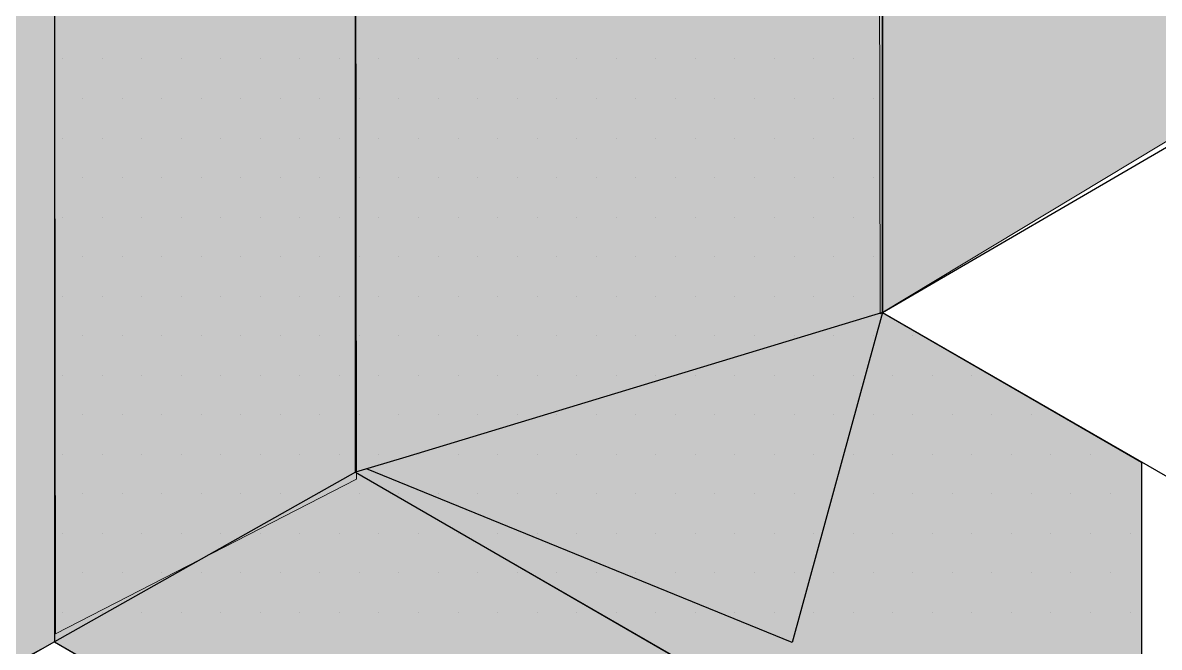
# Model space of a CAD drawing. Extents: x -1337 to 5791, y -3809 to 1769.
# Drawn here: x 1218.08 to 1256.9, y 1169.27 to 1190.6 of the extents above; entities that cross this region are included whole.
import ezdxf

# ---------------------------------------------------------------- set-up
doc = ezdxf.new("R2010")
doc.units = 0
doc.header["$MEASUREMENT"] = 0
for name, color, linetype, lineweight in [('.ATI-HATCH', 7, 'Continuous', 0), ('G-ANNO-TTLB', 7, 'Continuous', 0), ('Layer 12', 7, 'Continuous', 0), ('TYVEK', 7, 'Continuous', 0)]:
    doc.layers.add(name, color=color, linetype=linetype, lineweight=lineweight)

# ---------------------------------------------------------------- blocks, each defined once
blk = doc.blocks.new('Block_87')
at = {"layer": '.ATI-HATCH', "true_color": 0x808080, "transparency": 33554483}
h = blk.add_hatch(color=8, dxfattribs=at)
h.dxf.hatch_style = 2
edge = h.paths.add_edge_path()
edge.add_spline(control_points=[(1229.445, 1175.247), (1229.445, 1175.247), (1219.17, 1169.461), (1219.17, 1169.461), (1219.17, 1169.461), (1225.377, 1165.87), (1225.377, 1165.87), (1225.377, 1165.87), (1245.699, 1165.87), (1245.699, 1165.87), (1245.699, 1165.87), (1229.445, 1175.247), (1229.445, 1175.247)], knot_values=[0, 0, 0, 0, 1, 1, 1, 2, 2, 2, 3, 3, 3, 4, 4, 4, 4], degree=3, periodic=0)
edge = h.paths.add_edge_path()
edge.add_spline(control_points=[(1229.445, 1203.325), (1229.445, 1203.325), (1219.17, 1197.453), (1219.17, 1197.453), (1219.17, 1197.453), (1219.17, 1169.461), (1219.17, 1169.461), (1219.17, 1169.461), (1229.445, 1175.247), (1229.445, 1175.247), (1229.445, 1175.247), (1229.445, 1203.325), (1229.445, 1203.325)], knot_values=[0, 0, 0, 0, 1, 1, 1, 2, 2, 2, 3, 3, 3, 4, 4, 4, 4], degree=3, periodic=0)
edge.add_line((1229.445, 1203.325), (1229.445, 1203.325))
edge = h.paths.add_edge_path()
edge.add_spline(control_points=[(1245.699, 1165.87), (1245.699, 1165.87), (1225.377, 1165.87), (1225.377, 1165.87), (1225.377, 1165.87), (1246.259, 1153.79), (1246.259, 1153.79), (1246.259, 1153.79), (1256.291, 1159.523), (1256.291, 1159.523), (1256.291, 1159.523), (1256.291, 1159.759), (1256.291, 1159.759), (1256.291, 1159.759), (1245.699, 1165.87), (1245.699, 1165.87)], knot_values=[0, 0, 0, 0, 1, 1, 1, 2, 2, 2, 3, 3, 3, 4, 4, 4, 5, 5, 5, 5], degree=3, periodic=0)
edge.add_line((1245.699, 1165.87), (1245.699, 1165.87))
edge = h.paths.add_edge_path()
edge.add_spline(control_points=[(1256.291, 1165.87), (1256.291, 1165.87), (1245.699, 1165.87), (1245.699, 1165.87), (1245.699, 1165.87), (1256.291, 1159.759), (1256.291, 1159.759), (1256.291, 1159.759), (1256.291, 1165.87), (1256.291, 1165.87)], knot_values=[0, 0, 0, 0, 1, 1, 1, 2, 2, 2, 3, 3, 3, 3], degree=3, periodic=0)
edge.add_line((1256.291, 1165.87), (1256.291, 1165.87))
edge = h.paths.add_edge_path()
edge.add_spline(control_points=[(1247.444, 1180.704), (1247.444, 1180.704), (1247.444, 1192.934), (1247.444, 1192.934), (1247.444, 1192.934), (1229.445, 1203.325), (1229.445, 1203.325), (1229.445, 1203.325), (1229.445, 1175.247), (1229.445, 1175.247), (1229.445, 1175.247), (1245.699, 1165.87), (1245.699, 1165.87), (1245.699, 1165.87), (1256.291, 1165.87), (1256.291, 1165.87), (1256.291, 1165.87), (1256.291, 1175.599), (1256.291, 1175.599), (1256.291, 1175.599), (1247.444, 1180.704), (1247.444, 1180.704)], knot_values=[0, 0, 0, 0, 1, 1, 1, 2, 2, 2, 3, 3, 3, 4, 4, 4, 5, 5, 5, 6, 6, 6, 7, 7, 7, 7], degree=3, periodic=0)
edge.add_line((1247.444, 1180.704), (1247.444, 1180.704))
at = {"layer": '.ATI-HATCH'}
for points, knots in [([(1229.445, 1203.325), (1229.445, 1203.325), (1219.17, 1197.453), (1219.17, 1197.453), (1219.17, 1197.453), (1219.17, 1169.461), (1219.17, 1169.461), (1219.17, 1169.461), (1229.445, 1175.247), (1229.445, 1175.247), (1229.445, 1175.247), (1229.445, 1203.325), (1229.445, 1203.325)], [0, 0, 0, 0, 1, 1, 1, 2, 2, 2, 3, 3, 3, 4, 4, 4, 4]), ([(1247.444, 1180.704), (1247.444, 1180.704), (1247.444, 1192.934), (1247.444, 1192.934), (1247.444, 1192.934), (1229.445, 1203.325), (1229.445, 1203.325), (1229.445, 1203.325), (1229.445, 1175.247), (1229.445, 1175.247), (1229.445, 1175.247), (1245.699, 1165.87), (1245.699, 1165.87), (1245.699, 1165.87), (1256.291, 1165.87), (1256.291, 1165.87), (1256.291, 1165.87), (1256.291, 1175.599), (1256.291, 1175.599), (1256.291, 1175.599), (1247.444, 1180.704), (1247.444, 1180.704)], [0, 0, 0, 0, 1, 1, 1, 2, 2, 2, 3, 3, 3, 4, 4, 4, 5, 5, 5, 6, 6, 6, 7, 7, 7, 7]), ([(1229.445, 1175.247), (1229.445, 1175.247), (1219.17, 1169.461), (1219.17, 1169.461), (1219.17, 1169.461), (1225.377, 1165.87), (1225.377, 1165.87), (1225.377, 1165.87), (1245.699, 1165.87), (1245.699, 1165.87), (1245.699, 1165.87), (1229.445, 1175.247), (1229.445, 1175.247)], [0, 0, 0, 0, 1, 1, 1, 2, 2, 2, 3, 3, 3, 4, 4, 4, 4])]:
    blk.add_open_spline(points, degree=3, knots=knots, dxfattribs=at)
for points in [[(1219.449, 1189.362), (1219.449, 1189.362), (1219.449, 1189.362), (1219.449, 1189.362)], [(1220.799, 1189.362), (1220.799, 1189.362), (1220.799, 1189.362), (1220.799, 1189.362)], [(1222.149, 1189.362), (1222.149, 1189.362), (1222.149, 1189.362), (1222.149, 1189.362)], [(1223.499, 1189.362), (1223.499, 1189.362), (1223.499, 1189.362), (1223.499, 1189.362)], [(1224.849, 1189.362), (1224.849, 1189.362), (1224.849, 1189.362), (1224.849, 1189.362)], [(1226.199, 1189.362), (1226.199, 1189.362), (1226.199, 1189.362), (1226.199, 1189.362)], [(1227.549, 1189.362), (1227.549, 1189.362), (1227.549, 1189.362), (1227.549, 1189.362)], [(1228.899, 1189.362), (1228.899, 1189.362), (1228.899, 1189.362), (1228.899, 1189.362)], [(1230.249, 1189.362), (1230.249, 1189.362), (1230.249, 1189.362), (1230.249, 1189.362)], [(1231.599, 1189.362), (1231.599, 1189.362), (1231.599, 1189.362), (1231.599, 1189.362)], [(1232.949, 1189.362), (1232.949, 1189.362), (1232.949, 1189.362), (1232.949, 1189.362)], [(1234.299, 1189.362), (1234.299, 1189.362), (1234.299, 1189.362), (1234.299, 1189.362)], [(1235.649, 1189.362), (1235.649, 1189.362), (1235.649, 1189.362), (1235.649, 1189.362)], [(1236.999, 1189.362), (1236.999, 1189.362), (1236.999, 1189.362), (1236.999, 1189.362)], [(1238.349, 1189.362), (1238.349, 1189.362), (1238.349, 1189.362), (1238.349, 1189.362)], [(1239.699, 1189.362), (1239.699, 1189.362), (1239.699, 1189.362), (1239.699, 1189.362)], [(1241.049, 1189.362), (1241.049, 1189.362), (1241.049, 1189.362), (1241.049, 1189.362)], [(1242.399, 1189.362), (1242.399, 1189.362), (1242.399, 1189.362), (1242.399, 1189.362)], [(1243.749, 1189.362), (1243.749, 1189.362), (1243.749, 1189.362), (1243.749, 1189.362)], [(1245.099, 1189.362), (1245.099, 1189.362), (1245.099, 1189.362), (1245.099, 1189.362)], [(1246.449, 1189.362), (1246.449, 1189.362), (1246.449, 1189.362), (1246.449, 1189.362)], [(1220.124, 1188.012), (1220.124, 1188.012), (1220.124, 1188.012), (1220.124, 1188.012)], [(1221.474, 1188.012), (1221.474, 1188.012), (1221.474, 1188.012), (1221.474, 1188.012)], [(1222.824, 1188.012), (1222.824, 1188.012), (1222.824, 1188.012), (1222.824, 1188.012)], [(1224.174, 1188.012), (1224.174, 1188.012), (1224.174, 1188.012), (1224.174, 1188.012)], [(1225.524, 1188.012), (1225.524, 1188.012), (1225.524, 1188.012), (1225.524, 1188.012)], [(1226.874, 1188.012), (1226.874, 1188.012), (1226.874, 1188.012), (1226.874, 1188.012)], [(1228.224, 1188.012), (1228.224, 1188.012), (1228.224, 1188.012), (1228.224, 1188.012)], [(1229.574, 1188.012), (1229.574, 1188.012), (1229.574, 1188.012), (1229.574, 1188.012)], [(1230.924, 1188.012), (1230.924, 1188.012), (1230.924, 1188.012), (1230.924, 1188.012)], [(1232.274, 1188.012), (1232.274, 1188.012), (1232.274, 1188.012), (1232.274, 1188.012)], [(1233.624, 1188.012), (1233.624, 1188.012), (1233.624, 1188.012), (1233.624, 1188.012)], [(1234.974, 1188.012), (1234.974, 1188.012), (1234.974, 1188.012), (1234.974, 1188.012)], [(1236.324, 1188.012), (1236.324, 1188.012), (1236.324, 1188.012), (1236.324, 1188.012)], [(1237.674, 1188.012), (1237.674, 1188.012), (1237.674, 1188.012), (1237.674, 1188.012)], [(1239.024, 1188.012), (1239.024, 1188.012), (1239.024, 1188.012), (1239.024, 1188.012)], [(1240.374, 1188.012), (1240.374, 1188.012), (1240.374, 1188.012), (1240.374, 1188.012)], [(1241.724, 1188.012), (1241.724, 1188.012), (1241.724, 1188.012), (1241.724, 1188.012)], [(1243.074, 1188.012), (1243.074, 1188.012), (1243.074, 1188.012), (1243.074, 1188.012)], [(1244.424, 1188.012), (1244.424, 1188.012), (1244.424, 1188.012), (1244.424, 1188.012)], [(1245.774, 1188.012), (1245.774, 1188.012), (1245.774, 1188.012), (1245.774, 1188.012)], [(1247.124, 1188.012), (1247.124, 1188.012), (1247.124, 1188.012), (1247.124, 1188.012)], [(1219.449, 1186.662), (1219.449, 1186.662), (1219.449, 1186.662), (1219.449, 1186.662)], [(1220.799, 1186.662), (1220.799, 1186.662), (1220.799, 1186.662), (1220.799, 1186.662)], [(1222.149, 1186.662), (1222.149, 1186.662), (1222.149, 1186.662), (1222.149, 1186.662)], [(1223.499, 1186.662), (1223.499, 1186.662), (1223.499, 1186.662), (1223.499, 1186.662)], [(1224.849, 1186.662), (1224.849, 1186.662), (1224.849, 1186.662), (1224.849, 1186.662)], [(1226.199, 1186.662), (1226.199, 1186.662), (1226.199, 1186.662), (1226.199, 1186.662)], [(1227.549, 1186.662), (1227.549, 1186.662), (1227.549, 1186.662), (1227.549, 1186.662)], [(1228.899, 1186.662), (1228.899, 1186.662), (1228.899, 1186.662), (1228.899, 1186.662)], [(1230.249, 1186.662), (1230.249, 1186.662), (1230.249, 1186.662), (1230.249, 1186.662)], [(1231.599, 1186.662), (1231.599, 1186.662), (1231.599, 1186.662), (1231.599, 1186.662)], [(1232.949, 1186.662), (1232.949, 1186.662), (1232.949, 1186.662), (1232.949, 1186.662)], [(1234.299, 1186.662), (1234.299, 1186.662), (1234.299, 1186.662), (1234.299, 1186.662)], [(1235.649, 1186.662), (1235.649, 1186.662), (1235.649, 1186.662), (1235.649, 1186.662)], [(1236.999, 1186.662), (1236.999, 1186.662), (1236.999, 1186.662), (1236.999, 1186.662)], [(1238.349, 1186.662), (1238.349, 1186.662), (1238.349, 1186.662), (1238.349, 1186.662)], [(1239.699, 1186.662), (1239.699, 1186.662), (1239.699, 1186.662), (1239.699, 1186.662)], [(1241.049, 1186.662), (1241.049, 1186.662), (1241.049, 1186.662), (1241.049, 1186.662)], [(1242.399, 1186.662), (1242.399, 1186.662), (1242.399, 1186.662), (1242.399, 1186.662)], [(1243.749, 1186.662), (1243.749, 1186.662), (1243.749, 1186.662), (1243.749, 1186.662)], [(1245.099, 1186.662), (1245.099, 1186.662), (1245.099, 1186.662), (1245.099, 1186.662)], [(1246.449, 1186.662), (1246.449, 1186.662), (1246.449, 1186.662), (1246.449, 1186.662)], [(1220.124, 1185.312), (1220.124, 1185.312), (1220.124, 1185.312), (1220.124, 1185.312)], [(1221.474, 1185.312), (1221.474, 1185.312), (1221.474, 1185.312), (1221.474, 1185.312)], [(1222.824, 1185.312), (1222.824, 1185.312), (1222.824, 1185.312), (1222.824, 1185.312)], [(1224.174, 1185.312), (1224.174, 1185.312), (1224.174, 1185.312), (1224.174, 1185.312)], [(1225.524, 1185.312), (1225.524, 1185.312), (1225.524, 1185.312), (1225.524, 1185.312)], [(1226.874, 1185.312), (1226.874, 1185.312), (1226.874, 1185.312), (1226.874, 1185.312)], [(1228.224, 1185.312), (1228.224, 1185.312), (1228.224, 1185.312), (1228.224, 1185.312)], [(1229.574, 1185.312), (1229.574, 1185.312), (1229.574, 1185.312), (1229.574, 1185.312)], [(1230.924, 1185.312), (1230.924, 1185.312), (1230.924, 1185.312), (1230.924, 1185.312)], [(1232.274, 1185.312), (1232.274, 1185.312), (1232.274, 1185.312), (1232.274, 1185.312)], [(1233.624, 1185.312), (1233.624, 1185.312), (1233.624, 1185.312), (1233.624, 1185.312)], [(1234.974, 1185.312), (1234.974, 1185.312), (1234.974, 1185.312), (1234.974, 1185.312)], [(1236.324, 1185.312), (1236.324, 1185.312), (1236.324, 1185.312), (1236.324, 1185.312)], [(1237.674, 1185.312), (1237.674, 1185.312), (1237.674, 1185.312), (1237.674, 1185.312)], [(1239.024, 1185.312), (1239.024, 1185.312), (1239.024, 1185.312), (1239.024, 1185.312)], [(1240.374, 1185.312), (1240.374, 1185.312), (1240.374, 1185.312), (1240.374, 1185.312)], [(1241.724, 1185.312), (1241.724, 1185.312), (1241.724, 1185.312), (1241.724, 1185.312)], [(1243.074, 1185.312), (1243.074, 1185.312), (1243.074, 1185.312), (1243.074, 1185.312)], [(1244.424, 1185.312), (1244.424, 1185.312), (1244.424, 1185.312), (1244.424, 1185.312)], [(1245.774, 1185.312), (1245.774, 1185.312), (1245.774, 1185.312), (1245.774, 1185.312)], [(1247.124, 1185.312), (1247.124, 1185.312), (1247.124, 1185.312), (1247.124, 1185.312)], [(1219.449, 1183.962), (1219.449, 1183.962), (1219.449, 1183.962), (1219.449, 1183.962)], [(1220.799, 1183.962), (1220.799, 1183.962), (1220.799, 1183.962), (1220.799, 1183.962)], [(1222.149, 1183.962), (1222.149, 1183.962), (1222.149, 1183.962), (1222.149, 1183.962)], [(1223.499, 1183.962), (1223.499, 1183.962), (1223.499, 1183.962), (1223.499, 1183.962)], [(1224.849, 1183.962), (1224.849, 1183.962), (1224.849, 1183.962), (1224.849, 1183.962)], [(1226.199, 1183.962), (1226.199, 1183.962), (1226.199, 1183.962), (1226.199, 1183.962)], [(1227.549, 1183.962), (1227.549, 1183.962), (1227.549, 1183.962), (1227.549, 1183.962)], [(1228.899, 1183.962), (1228.899, 1183.962), (1228.899, 1183.962), (1228.899, 1183.962)], [(1230.249, 1183.962), (1230.249, 1183.962), (1230.249, 1183.962), (1230.249, 1183.962)], [(1231.599, 1183.962), (1231.599, 1183.962), (1231.599, 1183.962), (1231.599, 1183.962)], [(1232.949, 1183.962), (1232.949, 1183.962), (1232.949, 1183.962), (1232.949, 1183.962)], [(1234.299, 1183.962), (1234.299, 1183.962), (1234.299, 1183.962), (1234.299, 1183.962)], [(1235.649, 1183.962), (1235.649, 1183.962), (1235.649, 1183.962), (1235.649, 1183.962)], [(1236.999, 1183.962), (1236.999, 1183.962), (1236.999, 1183.962), (1236.999, 1183.962)], [(1238.349, 1183.962), (1238.349, 1183.962), (1238.349, 1183.962), (1238.349, 1183.962)], [(1239.699, 1183.962), (1239.699, 1183.962), (1239.699, 1183.962), (1239.699, 1183.962)], [(1241.049, 1183.962), (1241.049, 1183.962), (1241.049, 1183.962), (1241.049, 1183.962)], [(1242.399, 1183.962), (1242.399, 1183.962), (1242.399, 1183.962), (1242.399, 1183.962)], [(1243.749, 1183.962), (1243.749, 1183.962), (1243.749, 1183.962), (1243.749, 1183.962)], [(1245.099, 1183.962), (1245.099, 1183.962), (1245.099, 1183.962), (1245.099, 1183.962)], [(1246.449, 1183.962), (1246.449, 1183.962), (1246.449, 1183.962), (1246.449, 1183.962)], [(1220.124, 1182.612), (1220.124, 1182.612), (1220.124, 1182.612), (1220.124, 1182.612)], [(1221.474, 1182.612), (1221.474, 1182.612), (1221.474, 1182.612), (1221.474, 1182.612)], [(1222.824, 1182.612), (1222.824, 1182.612), (1222.824, 1182.612), (1222.824, 1182.612)], [(1224.174, 1182.612), (1224.174, 1182.612), (1224.174, 1182.612), (1224.174, 1182.612)], [(1225.524, 1182.612), (1225.524, 1182.612), (1225.524, 1182.612), (1225.524, 1182.612)], [(1226.874, 1182.612), (1226.874, 1182.612), (1226.874, 1182.612), (1226.874, 1182.612)], [(1228.224, 1182.612), (1228.224, 1182.612), (1228.224, 1182.612), (1228.224, 1182.612)], [(1229.574, 1182.612), (1229.574, 1182.612), (1229.574, 1182.612), (1229.574, 1182.612)], [(1230.924, 1182.612), (1230.924, 1182.612), (1230.924, 1182.612), (1230.924, 1182.612)], [(1232.274, 1182.612), (1232.274, 1182.612), (1232.274, 1182.612), (1232.274, 1182.612)], [(1233.624, 1182.612), (1233.624, 1182.612), (1233.624, 1182.612), (1233.624, 1182.612)], [(1234.974, 1182.612), (1234.974, 1182.612), (1234.974, 1182.612), (1234.974, 1182.612)], [(1236.324, 1182.612), (1236.324, 1182.612), (1236.324, 1182.612), (1236.324, 1182.612)], [(1237.674, 1182.612), (1237.674, 1182.612), (1237.674, 1182.612), (1237.674, 1182.612)], [(1239.024, 1182.612), (1239.024, 1182.612), (1239.024, 1182.612), (1239.024, 1182.612)], [(1240.374, 1182.612), (1240.374, 1182.612), (1240.374, 1182.612), (1240.374, 1182.612)], [(1241.724, 1182.612), (1241.724, 1182.612), (1241.724, 1182.612), (1241.724, 1182.612)], [(1243.074, 1182.612), (1243.074, 1182.612), (1243.074, 1182.612), (1243.074, 1182.612)], [(1244.424, 1182.612), (1244.424, 1182.612), (1244.424, 1182.612), (1244.424, 1182.612)], [(1245.774, 1182.612), (1245.774, 1182.612), (1245.774, 1182.612), (1245.774, 1182.612)], [(1247.124, 1182.612), (1247.124, 1182.612), (1247.124, 1182.612), (1247.124, 1182.612)], [(1219.449, 1181.262), (1219.449, 1181.262), (1219.449, 1181.262), (1219.449, 1181.262)], [(1220.799, 1181.262), (1220.799, 1181.262), (1220.799, 1181.262), (1220.799, 1181.262)], [(1222.149, 1181.262), (1222.149, 1181.262), (1222.149, 1181.262), (1222.149, 1181.262)], [(1223.499, 1181.262), (1223.499, 1181.262), (1223.499, 1181.262), (1223.499, 1181.262)], [(1224.849, 1181.262), (1224.849, 1181.262), (1224.849, 1181.262), (1224.849, 1181.262)], [(1226.199, 1181.262), (1226.199, 1181.262), (1226.199, 1181.262), (1226.199, 1181.262)], [(1227.549, 1181.262), (1227.549, 1181.262), (1227.549, 1181.262), (1227.549, 1181.262)], [(1228.899, 1181.262), (1228.899, 1181.262), (1228.899, 1181.262), (1228.899, 1181.262)], [(1230.249, 1181.262), (1230.249, 1181.262), (1230.249, 1181.262), (1230.249, 1181.262)], [(1231.599, 1181.262), (1231.599, 1181.262), (1231.599, 1181.262), (1231.599, 1181.262)], [(1232.949, 1181.262), (1232.949, 1181.262), (1232.949, 1181.262), (1232.949, 1181.262)], [(1234.299, 1181.262), (1234.299, 1181.262), (1234.299, 1181.262), (1234.299, 1181.262)], [(1235.649, 1181.262), (1235.649, 1181.262), (1235.649, 1181.262), (1235.649, 1181.262)], [(1236.999, 1181.262), (1236.999, 1181.262), (1236.999, 1181.262), (1236.999, 1181.262)], [(1238.349, 1181.262), (1238.349, 1181.262), (1238.349, 1181.262), (1238.349, 1181.262)], [(1239.699, 1181.262), (1239.699, 1181.262), (1239.699, 1181.262), (1239.699, 1181.262)], [(1241.049, 1181.262), (1241.049, 1181.262), (1241.049, 1181.262), (1241.049, 1181.262)], [(1242.399, 1181.262), (1242.399, 1181.262), (1242.399, 1181.262), (1242.399, 1181.262)], [(1243.749, 1181.262), (1243.749, 1181.262), (1243.749, 1181.262), (1243.749, 1181.262)], [(1245.099, 1181.262), (1245.099, 1181.262), (1245.099, 1181.262), (1245.099, 1181.262)], [(1246.449, 1181.262), (1246.449, 1181.262), (1246.449, 1181.262), (1246.449, 1181.262)], [(1220.124, 1179.912), (1220.124, 1179.912), (1220.124, 1179.912), (1220.124, 1179.912)], [(1221.474, 1179.912), (1221.474, 1179.912), (1221.474, 1179.912), (1221.474, 1179.912)], [(1222.824, 1179.912), (1222.824, 1179.912), (1222.824, 1179.912), (1222.824, 1179.912)], [(1224.174, 1179.912), (1224.174, 1179.912), (1224.174, 1179.912), (1224.174, 1179.912)], [(1225.524, 1179.912), (1225.524, 1179.912), (1225.524, 1179.912), (1225.524, 1179.912)], [(1226.874, 1179.912), (1226.874, 1179.912), (1226.874, 1179.912), (1226.874, 1179.912)], [(1228.224, 1179.912), (1228.224, 1179.912), (1228.224, 1179.912), (1228.224, 1179.912)], [(1229.574, 1179.912), (1229.574, 1179.912), (1229.574, 1179.912), (1229.574, 1179.912)], [(1230.924, 1179.912), (1230.924, 1179.912), (1230.924, 1179.912), (1230.924, 1179.912)], [(1232.274, 1179.912), (1232.274, 1179.912), (1232.274, 1179.912), (1232.274, 1179.912)], [(1233.624, 1179.912), (1233.624, 1179.912), (1233.624, 1179.912), (1233.624, 1179.912)], [(1234.974, 1179.912), (1234.974, 1179.912), (1234.974, 1179.912), (1234.974, 1179.912)], [(1236.324, 1179.912), (1236.324, 1179.912), (1236.324, 1179.912), (1236.324, 1179.912)], [(1237.674, 1179.912), (1237.674, 1179.912), (1237.674, 1179.912), (1237.674, 1179.912)], [(1239.024, 1179.912), (1239.024, 1179.912), (1239.024, 1179.912), (1239.024, 1179.912)], [(1240.374, 1179.912), (1240.374, 1179.912), (1240.374, 1179.912), (1240.374, 1179.912)], [(1241.724, 1179.912), (1241.724, 1179.912), (1241.724, 1179.912), (1241.724, 1179.912)], [(1243.074, 1179.912), (1243.074, 1179.912), (1243.074, 1179.912), (1243.074, 1179.912)], [(1244.424, 1179.912), (1244.424, 1179.912), (1244.424, 1179.912), (1244.424, 1179.912)], [(1245.774, 1179.912), (1245.774, 1179.912), (1245.774, 1179.912), (1245.774, 1179.912)], [(1247.124, 1179.912), (1247.124, 1179.912), (1247.124, 1179.912), (1247.124, 1179.912)], [(1248.474, 1179.912), (1248.474, 1179.912), (1248.474, 1179.912), (1248.474, 1179.912)], [(1219.449, 1178.562), (1219.449, 1178.562), (1219.449, 1178.562), (1219.449, 1178.562)], [(1220.799, 1178.562), (1220.799, 1178.562), (1220.799, 1178.562), (1220.799, 1178.562)], [(1222.149, 1178.562), (1222.149, 1178.562), (1222.149, 1178.562), (1222.149, 1178.562)], [(1223.499, 1178.562), (1223.499, 1178.562), (1223.499, 1178.562), (1223.499, 1178.562)], [(1224.849, 1178.562), (1224.849, 1178.562), (1224.849, 1178.562), (1224.849, 1178.562)], [(1226.199, 1178.562), (1226.199, 1178.562), (1226.199, 1178.562), (1226.199, 1178.562)], [(1227.549, 1178.562), (1227.549, 1178.562), (1227.549, 1178.562), (1227.549, 1178.562)], [(1228.899, 1178.562), (1228.899, 1178.562), (1228.899, 1178.562), (1228.899, 1178.562)], [(1230.249, 1178.562), (1230.249, 1178.562), (1230.249, 1178.562), (1230.249, 1178.562)], [(1231.599, 1178.562), (1231.599, 1178.562), (1231.599, 1178.562), (1231.599, 1178.562)], [(1232.949, 1178.562), (1232.949, 1178.562), (1232.949, 1178.562), (1232.949, 1178.562)], [(1234.299, 1178.562), (1234.299, 1178.562), (1234.299, 1178.562), (1234.299, 1178.562)], [(1235.649, 1178.562), (1235.649, 1178.562), (1235.649, 1178.562), (1235.649, 1178.562)], [(1236.999, 1178.562), (1236.999, 1178.562), (1236.999, 1178.562), (1236.999, 1178.562)], [(1238.349, 1178.562), (1238.349, 1178.562), (1238.349, 1178.562), (1238.349, 1178.562)], [(1239.699, 1178.562), (1239.699, 1178.562), (1239.699, 1178.562), (1239.699, 1178.562)], [(1241.049, 1178.562), (1241.049, 1178.562), (1241.049, 1178.562), (1241.049, 1178.562)], [(1242.399, 1178.562), (1242.399, 1178.562), (1242.399, 1178.562), (1242.399, 1178.562)], [(1243.749, 1178.562), (1243.749, 1178.562), (1243.749, 1178.562), (1243.749, 1178.562)], [(1245.099, 1178.562), (1245.099, 1178.562), (1245.099, 1178.562), (1245.099, 1178.562)], [(1246.449, 1178.562), (1246.449, 1178.562), (1246.449, 1178.562), (1246.449, 1178.562)], [(1247.799, 1178.562), (1247.799, 1178.562), (1247.799, 1178.562), (1247.799, 1178.562)], [(1249.149, 1178.562), (1249.149, 1178.562), (1249.149, 1178.562), (1249.149, 1178.562)], [(1250.499, 1178.562), (1250.499, 1178.562), (1250.499, 1178.562), (1250.499, 1178.562)], [(1220.124, 1177.212), (1220.124, 1177.212), (1220.124, 1177.212), (1220.124, 1177.212)], [(1221.474, 1177.212), (1221.474, 1177.212), (1221.474, 1177.212), (1221.474, 1177.212)], [(1222.824, 1177.212), (1222.824, 1177.212), (1222.824, 1177.212), (1222.824, 1177.212)], [(1224.174, 1177.212), (1224.174, 1177.212), (1224.174, 1177.212), (1224.174, 1177.212)], [(1225.524, 1177.212), (1225.524, 1177.212), (1225.524, 1177.212), (1225.524, 1177.212)], [(1226.874, 1177.212), (1226.874, 1177.212), (1226.874, 1177.212), (1226.874, 1177.212)], [(1228.224, 1177.212), (1228.224, 1177.212), (1228.224, 1177.212), (1228.224, 1177.212)], [(1229.574, 1177.212), (1229.574, 1177.212), (1229.574, 1177.212), (1229.574, 1177.212)], [(1230.924, 1177.212), (1230.924, 1177.212), (1230.924, 1177.212), (1230.924, 1177.212)], [(1232.274, 1177.212), (1232.274, 1177.212), (1232.274, 1177.212), (1232.274, 1177.212)], [(1233.624, 1177.212), (1233.624, 1177.212), (1233.624, 1177.212), (1233.624, 1177.212)], [(1234.974, 1177.212), (1234.974, 1177.212), (1234.974, 1177.212), (1234.974, 1177.212)], [(1236.324, 1177.212), (1236.324, 1177.212), (1236.324, 1177.212), (1236.324, 1177.212)], [(1237.674, 1177.212), (1237.674, 1177.212), (1237.674, 1177.212), (1237.674, 1177.212)], [(1239.024, 1177.212), (1239.024, 1177.212), (1239.024, 1177.212), (1239.024, 1177.212)], [(1240.374, 1177.212), (1240.374, 1177.212), (1240.374, 1177.212), (1240.374, 1177.212)], [(1241.724, 1177.212), (1241.724, 1177.212), (1241.724, 1177.212), (1241.724, 1177.212)], [(1243.074, 1177.212), (1243.074, 1177.212), (1243.074, 1177.212), (1243.074, 1177.212)], [(1244.424, 1177.212), (1244.424, 1177.212), (1244.424, 1177.212), (1244.424, 1177.212)], [(1245.774, 1177.212), (1245.774, 1177.212), (1245.774, 1177.212), (1245.774, 1177.212)], [(1247.124, 1177.212), (1247.124, 1177.212), (1247.124, 1177.212), (1247.124, 1177.212)], [(1248.474, 1177.212), (1248.474, 1177.212), (1248.474, 1177.212), (1248.474, 1177.212)], [(1249.824, 1177.212), (1249.824, 1177.212), (1249.824, 1177.212), (1249.824, 1177.212)], [(1251.174, 1177.212), (1251.174, 1177.212), (1251.174, 1177.212), (1251.174, 1177.212)], [(1252.524, 1177.212), (1252.524, 1177.212), (1252.524, 1177.212), (1252.524, 1177.212)], [(1219.449, 1175.862), (1219.449, 1175.862), (1219.449, 1175.862), (1219.449, 1175.862)], [(1220.799, 1175.862), (1220.799, 1175.862), (1220.799, 1175.862), (1220.799, 1175.862)], [(1222.149, 1175.862), (1222.149, 1175.862), (1222.149, 1175.862), (1222.149, 1175.862)], [(1223.499, 1175.862), (1223.499, 1175.862), (1223.499, 1175.862), (1223.499, 1175.862)], [(1224.849, 1175.862), (1224.849, 1175.862), (1224.849, 1175.862), (1224.849, 1175.862)], [(1226.199, 1175.862), (1226.199, 1175.862), (1226.199, 1175.862), (1226.199, 1175.862)], [(1227.549, 1175.862), (1227.549, 1175.862), (1227.549, 1175.862), (1227.549, 1175.862)], [(1228.899, 1175.862), (1228.899, 1175.862), (1228.899, 1175.862), (1228.899, 1175.862)], [(1230.249, 1175.862), (1230.249, 1175.862), (1230.249, 1175.862), (1230.249, 1175.862)], [(1231.599, 1175.862), (1231.599, 1175.862), (1231.599, 1175.862), (1231.599, 1175.862)], [(1232.949, 1175.862), (1232.949, 1175.862), (1232.949, 1175.862), (1232.949, 1175.862)], [(1234.299, 1175.862), (1234.299, 1175.862), (1234.299, 1175.862), (1234.299, 1175.862)], [(1235.649, 1175.862), (1235.649, 1175.862), (1235.649, 1175.862), (1235.649, 1175.862)], [(1236.999, 1175.862), (1236.999, 1175.862), (1236.999, 1175.862), (1236.999, 1175.862)], [(1238.349, 1175.862), (1238.349, 1175.862), (1238.349, 1175.862), (1238.349, 1175.862)], [(1239.699, 1175.862), (1239.699, 1175.862), (1239.699, 1175.862), (1239.699, 1175.862)], [(1241.049, 1175.862), (1241.049, 1175.862), (1241.049, 1175.862), (1241.049, 1175.862)], [(1242.399, 1175.862), (1242.399, 1175.862), (1242.399, 1175.862), (1242.399, 1175.862)], [(1243.749, 1175.862), (1243.749, 1175.862), (1243.749, 1175.862), (1243.749, 1175.862)], [(1245.099, 1175.862), (1245.099, 1175.862), (1245.099, 1175.862), (1245.099, 1175.862)], [(1246.449, 1175.862), (1246.449, 1175.862), (1246.449, 1175.862), (1246.449, 1175.862)], [(1247.799, 1175.862), (1247.799, 1175.862), (1247.799, 1175.862), (1247.799, 1175.862)], [(1249.149, 1175.862), (1249.149, 1175.862), (1249.149, 1175.862), (1249.149, 1175.862)], [(1250.499, 1175.862), (1250.499, 1175.862), (1250.499, 1175.862), (1250.499, 1175.862)], [(1251.849, 1175.862), (1251.849, 1175.862), (1251.849, 1175.862), (1251.849, 1175.862)], [(1253.199, 1175.862), (1253.199, 1175.862), (1253.199, 1175.862), (1253.199, 1175.862)], [(1254.549, 1175.862), (1254.549, 1175.862), (1254.549, 1175.862), (1254.549, 1175.862)], [(1220.124, 1174.512), (1220.124, 1174.512), (1220.124, 1174.512), (1220.124, 1174.512)], [(1221.474, 1174.512), (1221.474, 1174.512), (1221.474, 1174.512), (1221.474, 1174.512)], [(1222.824, 1174.512), (1222.824, 1174.512), (1222.824, 1174.512), (1222.824, 1174.512)], [(1224.174, 1174.512), (1224.174, 1174.512), (1224.174, 1174.512), (1224.174, 1174.512)], [(1225.524, 1174.512), (1225.524, 1174.512), (1225.524, 1174.512), (1225.524, 1174.512)], [(1226.874, 1174.512), (1226.874, 1174.512), (1226.874, 1174.512), (1226.874, 1174.512)], [(1228.224, 1174.512), (1228.224, 1174.512), (1228.224, 1174.512), (1228.224, 1174.512)], [(1229.574, 1174.512), (1229.574, 1174.512), (1229.574, 1174.512), (1229.574, 1174.512)], [(1230.924, 1174.512), (1230.924, 1174.512), (1230.924, 1174.512), (1230.924, 1174.512)], [(1232.274, 1174.512), (1232.274, 1174.512), (1232.274, 1174.512), (1232.274, 1174.512)], [(1233.624, 1174.512), (1233.624, 1174.512), (1233.624, 1174.512), (1233.624, 1174.512)], [(1234.974, 1174.512), (1234.974, 1174.512), (1234.974, 1174.512), (1234.974, 1174.512)], [(1236.324, 1174.512), (1236.324, 1174.512), (1236.324, 1174.512), (1236.324, 1174.512)], [(1237.674, 1174.512), (1237.674, 1174.512), (1237.674, 1174.512), (1237.674, 1174.512)], [(1239.024, 1174.512), (1239.024, 1174.512), (1239.024, 1174.512), (1239.024, 1174.512)], [(1240.374, 1174.512), (1240.374, 1174.512), (1240.374, 1174.512), (1240.374, 1174.512)], [(1241.724, 1174.512), (1241.724, 1174.512), (1241.724, 1174.512), (1241.724, 1174.512)], [(1243.074, 1174.512), (1243.074, 1174.512), (1243.074, 1174.512), (1243.074, 1174.512)], [(1244.424, 1174.512), (1244.424, 1174.512), (1244.424, 1174.512), (1244.424, 1174.512)], [(1245.774, 1174.512), (1245.774, 1174.512), (1245.774, 1174.512), (1245.774, 1174.512)], [(1247.124, 1174.512), (1247.124, 1174.512), (1247.124, 1174.512), (1247.124, 1174.512)], [(1248.474, 1174.512), (1248.474, 1174.512), (1248.474, 1174.512), (1248.474, 1174.512)], [(1249.824, 1174.512), (1249.824, 1174.512), (1249.824, 1174.512), (1249.824, 1174.512)], [(1251.174, 1174.512), (1251.174, 1174.512), (1251.174, 1174.512), (1251.174, 1174.512)], [(1252.524, 1174.512), (1252.524, 1174.512), (1252.524, 1174.512), (1252.524, 1174.512)], [(1253.874, 1174.512), (1253.874, 1174.512), (1253.874, 1174.512), (1253.874, 1174.512)], [(1255.224, 1174.512), (1255.224, 1174.512), (1255.224, 1174.512), (1255.224, 1174.512)], [(1219.449, 1173.162), (1219.449, 1173.162), (1219.449, 1173.162), (1219.449, 1173.162)], [(1220.799, 1173.162), (1220.799, 1173.162), (1220.799, 1173.162), (1220.799, 1173.162)], [(1222.149, 1173.162), (1222.149, 1173.162), (1222.149, 1173.162), (1222.149, 1173.162)], [(1223.499, 1173.162), (1223.499, 1173.162), (1223.499, 1173.162), (1223.499, 1173.162)], [(1224.849, 1173.162), (1224.849, 1173.162), (1224.849, 1173.162), (1224.849, 1173.162)], [(1226.199, 1173.162), (1226.199, 1173.162), (1226.199, 1173.162), (1226.199, 1173.162)], [(1227.549, 1173.162), (1227.549, 1173.162), (1227.549, 1173.162), (1227.549, 1173.162)], [(1228.899, 1173.162), (1228.899, 1173.162), (1228.899, 1173.162), (1228.899, 1173.162)], [(1230.249, 1173.162), (1230.249, 1173.162), (1230.249, 1173.162), (1230.249, 1173.162)], [(1231.599, 1173.162), (1231.599, 1173.162), (1231.599, 1173.162), (1231.599, 1173.162)], [(1232.949, 1173.162), (1232.949, 1173.162), (1232.949, 1173.162), (1232.949, 1173.162)], [(1234.299, 1173.162), (1234.299, 1173.162), (1234.299, 1173.162), (1234.299, 1173.162)], [(1235.649, 1173.162), (1235.649, 1173.162), (1235.649, 1173.162), (1235.649, 1173.162)], [(1236.999, 1173.162), (1236.999, 1173.162), (1236.999, 1173.162), (1236.999, 1173.162)], [(1238.349, 1173.162), (1238.349, 1173.162), (1238.349, 1173.162), (1238.349, 1173.162)], [(1239.699, 1173.162), (1239.699, 1173.162), (1239.699, 1173.162), (1239.699, 1173.162)], [(1241.049, 1173.162), (1241.049, 1173.162), (1241.049, 1173.162), (1241.049, 1173.162)], [(1242.399, 1173.162), (1242.399, 1173.162), (1242.399, 1173.162), (1242.399, 1173.162)], [(1243.749, 1173.162), (1243.749, 1173.162), (1243.749, 1173.162), (1243.749, 1173.162)], [(1245.099, 1173.162), (1245.099, 1173.162), (1245.099, 1173.162), (1245.099, 1173.162)], [(1246.449, 1173.162), (1246.449, 1173.162), (1246.449, 1173.162), (1246.449, 1173.162)], [(1247.799, 1173.162), (1247.799, 1173.162), (1247.799, 1173.162), (1247.799, 1173.162)], [(1249.149, 1173.162), (1249.149, 1173.162), (1249.149, 1173.162), (1249.149, 1173.162)], [(1250.499, 1173.162), (1250.499, 1173.162), (1250.499, 1173.162), (1250.499, 1173.162)], [(1251.849, 1173.162), (1251.849, 1173.162), (1251.849, 1173.162), (1251.849, 1173.162)], [(1253.199, 1173.162), (1253.199, 1173.162), (1253.199, 1173.162), (1253.199, 1173.162)], [(1254.549, 1173.162), (1254.549, 1173.162), (1254.549, 1173.162), (1254.549, 1173.162)], [(1255.899, 1173.162), (1255.899, 1173.162), (1255.899, 1173.162), (1255.899, 1173.162)], [(1220.124, 1171.812), (1220.124, 1171.812), (1220.124, 1171.812), (1220.124, 1171.812)], [(1221.474, 1171.812), (1221.474, 1171.812), (1221.474, 1171.812), (1221.474, 1171.812)], [(1222.824, 1171.812), (1222.824, 1171.812), (1222.824, 1171.812), (1222.824, 1171.812)], [(1224.174, 1171.812), (1224.174, 1171.812), (1224.174, 1171.812), (1224.174, 1171.812)], [(1225.524, 1171.812), (1225.524, 1171.812), (1225.524, 1171.812), (1225.524, 1171.812)], [(1226.874, 1171.812), (1226.874, 1171.812), (1226.874, 1171.812), (1226.874, 1171.812)], [(1228.224, 1171.812), (1228.224, 1171.812), (1228.224, 1171.812), (1228.224, 1171.812)], [(1229.574, 1171.812), (1229.574, 1171.812), (1229.574, 1171.812), (1229.574, 1171.812)], [(1230.924, 1171.812), (1230.924, 1171.812), (1230.924, 1171.812), (1230.924, 1171.812)], [(1232.274, 1171.812), (1232.274, 1171.812), (1232.274, 1171.812), (1232.274, 1171.812)], [(1233.624, 1171.812), (1233.624, 1171.812), (1233.624, 1171.812), (1233.624, 1171.812)], [(1234.974, 1171.812), (1234.974, 1171.812), (1234.974, 1171.812), (1234.974, 1171.812)], [(1236.324, 1171.812), (1236.324, 1171.812), (1236.324, 1171.812), (1236.324, 1171.812)], [(1237.674, 1171.812), (1237.674, 1171.812), (1237.674, 1171.812), (1237.674, 1171.812)], [(1239.024, 1171.812), (1239.024, 1171.812), (1239.024, 1171.812), (1239.024, 1171.812)], [(1240.374, 1171.812), (1240.374, 1171.812), (1240.374, 1171.812), (1240.374, 1171.812)], [(1241.724, 1171.812), (1241.724, 1171.812), (1241.724, 1171.812), (1241.724, 1171.812)], [(1243.074, 1171.812), (1243.074, 1171.812), (1243.074, 1171.812), (1243.074, 1171.812)], [(1244.424, 1171.812), (1244.424, 1171.812), (1244.424, 1171.812), (1244.424, 1171.812)], [(1245.774, 1171.812), (1245.774, 1171.812), (1245.774, 1171.812), (1245.774, 1171.812)], [(1247.124, 1171.812), (1247.124, 1171.812), (1247.124, 1171.812), (1247.124, 1171.812)], [(1248.474, 1171.812), (1248.474, 1171.812), (1248.474, 1171.812), (1248.474, 1171.812)], [(1249.824, 1171.812), (1249.824, 1171.812), (1249.824, 1171.812), (1249.824, 1171.812)], [(1251.174, 1171.812), (1251.174, 1171.812), (1251.174, 1171.812), (1251.174, 1171.812)], [(1252.524, 1171.812), (1252.524, 1171.812), (1252.524, 1171.812), (1252.524, 1171.812)], [(1253.874, 1171.812), (1253.874, 1171.812), (1253.874, 1171.812), (1253.874, 1171.812)], [(1255.224, 1171.812), (1255.224, 1171.812), (1255.224, 1171.812), (1255.224, 1171.812)], [(1219.449, 1170.462), (1219.449, 1170.462), (1219.449, 1170.462), (1219.449, 1170.462)], [(1220.799, 1170.462), (1220.799, 1170.462), (1220.799, 1170.462), (1220.799, 1170.462)], [(1222.149, 1170.462), (1222.149, 1170.462), (1222.149, 1170.462), (1222.149, 1170.462)], [(1223.499, 1170.462), (1223.499, 1170.462), (1223.499, 1170.462), (1223.499, 1170.462)], [(1224.849, 1170.462), (1224.849, 1170.462), (1224.849, 1170.462), (1224.849, 1170.462)], [(1226.199, 1170.462), (1226.199, 1170.462), (1226.199, 1170.462), (1226.199, 1170.462)], [(1227.549, 1170.462), (1227.549, 1170.462), (1227.549, 1170.462), (1227.549, 1170.462)], [(1228.899, 1170.462), (1228.899, 1170.462), (1228.899, 1170.462), (1228.899, 1170.462)], [(1230.249, 1170.462), (1230.249, 1170.462), (1230.249, 1170.462), (1230.249, 1170.462)], [(1231.599, 1170.462), (1231.599, 1170.462), (1231.599, 1170.462), (1231.599, 1170.462)], [(1232.949, 1170.462), (1232.949, 1170.462), (1232.949, 1170.462), (1232.949, 1170.462)], [(1234.299, 1170.462), (1234.299, 1170.462), (1234.299, 1170.462), (1234.299, 1170.462)], [(1235.649, 1170.462), (1235.649, 1170.462), (1235.649, 1170.462), (1235.649, 1170.462)], [(1236.999, 1170.462), (1236.999, 1170.462), (1236.999, 1170.462), (1236.999, 1170.462)], [(1238.349, 1170.462), (1238.349, 1170.462), (1238.349, 1170.462), (1238.349, 1170.462)], [(1239.699, 1170.462), (1239.699, 1170.462), (1239.699, 1170.462), (1239.699, 1170.462)], [(1241.049, 1170.462), (1241.049, 1170.462), (1241.049, 1170.462), (1241.049, 1170.462)], [(1242.399, 1170.462), (1242.399, 1170.462), (1242.399, 1170.462), (1242.399, 1170.462)], [(1243.749, 1170.462), (1243.749, 1170.462), (1243.749, 1170.462), (1243.749, 1170.462)], [(1245.099, 1170.462), (1245.099, 1170.462), (1245.099, 1170.462), (1245.099, 1170.462)], [(1246.449, 1170.462), (1246.449, 1170.462), (1246.449, 1170.462), (1246.449, 1170.462)], [(1247.799, 1170.462), (1247.799, 1170.462), (1247.799, 1170.462), (1247.799, 1170.462)], [(1249.149, 1170.462), (1249.149, 1170.462), (1249.149, 1170.462), (1249.149, 1170.462)], [(1250.499, 1170.462), (1250.499, 1170.462), (1250.499, 1170.462), (1250.499, 1170.462)], [(1251.849, 1170.462), (1251.849, 1170.462), (1251.849, 1170.462), (1251.849, 1170.462)], [(1253.199, 1170.462), (1253.199, 1170.462), (1253.199, 1170.462), (1253.199, 1170.462)], [(1254.549, 1170.462), (1254.549, 1170.462), (1254.549, 1170.462), (1254.549, 1170.462)], [(1255.899, 1170.462), (1255.899, 1170.462), (1255.899, 1170.462), (1255.899, 1170.462)]]:
    blk.add_open_spline(points, degree=3, dxfattribs=at)

msp = doc.modelspace()

# ---------------------------------------------------------------- hatches: boundary and pattern name
at = {"layer": 'G-ANNO-TTLB', "true_color": 0xff00ff, "transparency": 33554687}
h = msp.add_hatch(color=6, dxfattribs=at)
edge = h.paths.add_edge_path()
edge.add_spline(control_points=[(1773.018, -796.5), (1773.018, -796.5), (-1156.5, -796.5), (-1156.5, -796.5), (-1156.5, -796.5), (-1156.5, 1660.5), (-1156.5, 1660.5), (-1156.5, 1660.5), (1773.018, 1660.5), (1773.018, 1660.5), (1773.018, 1660.5), (1773.018, -796.5), (1773.018, -796.5)], knot_values=[0, 0, 0, 0, 1, 1, 1, 2, 2, 2, 3, 3, 3, 4, 4, 4, 4], degree=3, periodic=0)
edge = h.paths.add_edge_path()
edge.add_spline(control_points=[(-1147.5, 1651.5), (-1147.5, 1651.5), (-1147.5, -787.5), (-1147.5, -787.5), (-1147.5, -787.5), (1764.018, -787.5), (1764.018, -787.5), (1764.018, -787.5), (1764.018, 1651.5), (1764.018, 1651.5), (1764.018, 1651.5), (-1147.5, 1651.5), (-1147.5, 1651.5)], knot_values=[0, 0, 0, 0, 1, 1, 1, 2, 2, 2, 3, 3, 3, 4, 4, 4, 4], degree=3, periodic=0)
edge.add_line((-1147.5, 1651.5), (-1147.5, 1651.5))
at = {"layer": 'Layer 12', "true_color": 0x808080, "transparency": 33554495}
h = msp.add_hatch(color=8, dxfattribs=at)
h.dxf.hatch_style = 2
h.paths.add_polyline_path([(1219.17, 1197.453), (1219.17, 1169.461), (1195.689, 1156.802), (1195.759, 1327.829), (1228.961, 1308.22), (1229.445, 1203.325)])
h = msp.add_hatch(color=8, dxfattribs=at)
h.dxf.hatch_style = 2
h.paths.add_polyline_path([(1263.652, 1190.474), (1247.361, 1180.656), (1247.152, 1297.051), (1263.949, 1287.579)])
at = {"layer": 'Layer 12', "true_color": 0x808080, "transparency": 33554457}
h = msp.add_hatch(color=8, dxfattribs=at)
h.dxf.hatch_style = 2
h.paths.add_polyline_path([(1229.481, 1175.018), (1219.205, 1169.727), (1219.17, 1198.11), (1229.445, 1203.401)])

# ---------------------------------------------------------------- linework, layer by layer
at = {"layer": 'G-ANNO-TTLB'}
for points in [[(1773.018, -796.5), (1773.018, -796.5), (-1156.5, -796.5), (-1156.5, -796.5), (-1156.5, -796.5), (-1156.5, 1660.5), (-1156.5, 1660.5), (-1156.5, 1660.5), (1773.018, 1660.5), (1773.018, 1660.5), (1773.018, 1660.5), (1773.018, -796.5), (1773.018, -796.5)], [(-1147.5, 1651.5), (-1147.5, 1651.5), (-1147.5, -787.5), (-1147.5, -787.5), (-1147.5, -787.5), (1764.018, -787.5), (1764.018, -787.5), (1764.018, -787.5), (1764.018, 1651.5), (1764.018, 1651.5), (1764.018, 1651.5), (-1147.5, 1651.5), (-1147.5, 1651.5)]]:
    msp.add_open_spline(points, degree=3, knots=[0, 0, 0, 0, 1, 1, 1, 2, 2, 2, 3, 3, 3, 4, 4, 4, 4], dxfattribs=at)
at = {"layer": 'Layer 12'}
for points in [[(1219.17, 1197.453), (1219.17, 1169.461), (1195.689, 1156.802), (1195.759, 1327.829), (1228.961, 1308.22), (1229.445, 1203.325)], [(1263.652, 1190.474), (1247.361, 1180.656), (1247.152, 1297.051), (1263.949, 1287.579)], [(1229.481, 1175.018), (1219.205, 1169.727), (1219.17, 1198.11), (1229.445, 1203.401)]]:
    msp.add_lwpolyline(points, close=True, dxfattribs=at)
at = {"layer": 'TYVEK', "color": 18, "lineweight": 25, "true_color": 0x000000}
for p, q in [((1247.444, 1180.704), (1247.444, 1297.71)), ((1247.444, 1180.704), (1264.241, 1190.485)), ((1247.444, 1180.704), (1278.631, 1162.712)), ((1219.17, 1169.461), (1196.725, 1156.821))]:
    msp.add_line(p, q, dxfattribs=at)
at = {"layer": 'TYVEK', "color": 4, "lineweight": 25, "true_color": 0x00ffff}
for p, q in [((1229.445, 1175.247), (1229.445, 1203.325)), ((1219.17, 1197.453), (1219.17, 1169.461)), ((1247.444, 1192.934), (1247.444, 1180.704)), ((1247.444, 1180.704), (1231.163, 1175.768)), ((1247.444, 1180.704), (1256.291, 1175.599)), ((1231.163, 1175.768), (1229.445, 1175.247)), ((1256.291, 1175.599), (1256.291, 1159.54)), ((1229.445, 1175.247), (1219.17, 1169.461)), ((1229.445, 1175.247), (1256.291, 1159.759)), ((1219.17, 1169.461), (1246.259, 1153.79))]:
    msp.add_line(p, q, dxfattribs=at)
msp.add_lwpolyline([(1247.444, 1180.704), (1244.359, 1169.435), (1229.819, 1175.361)], dxfattribs=at)
at = {"layer": 'TYVEK', "color": 18, "lineweight": 25, "true_color": 0x000000}
msp.add_circle((1234.327, 1177.4), 30.608, dxfattribs=at)

# ---------------------------------------------------------------- block references
at = {"layer": '.ATI-HATCH'}
msp.add_blockref('Block_87', (0, 0), dxfattribs=at)

doc.saveas('drawing.dxf')
